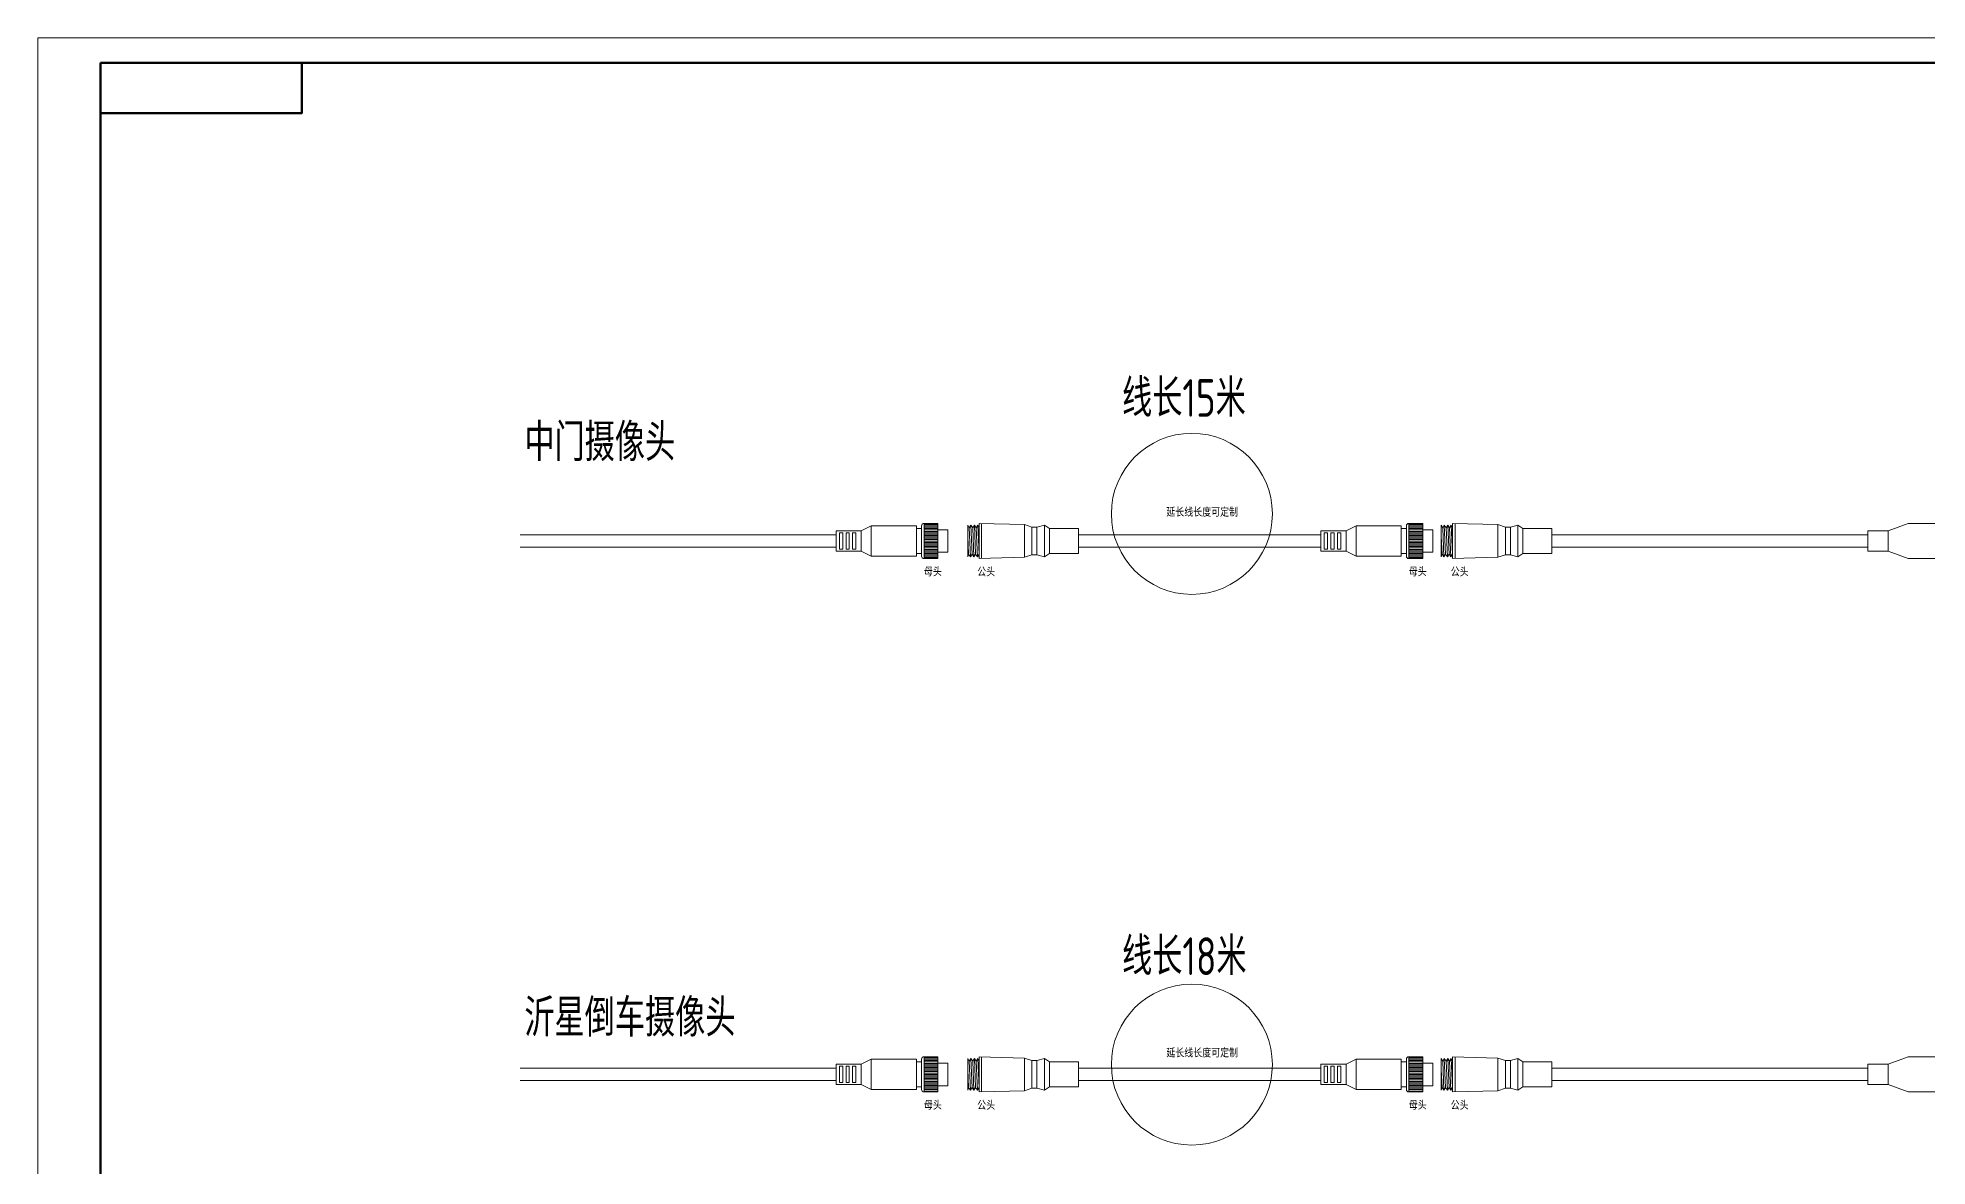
# Model space of a CAD drawing. Header units: millimetres. Extents: x 892 to 2081, y 1119 to 1960.
# Drawn here: x 892 to 1643, y 1512 to 1960 of the extents above; entities that cross this region are included whole.
import ezdxf

# ---------------------------------------------------------------- set-up
doc = ezdxf.new("R2010")
doc.units = ezdxf.units.MM
doc.header["$LTSCALE"] = 10
doc.layers.get('0').update_dxf_attribs({"lineweight": 18})
for name, color, linetype, lineweight in [('尺寸线层', 3, 'Continuous', 18), ('粗实线', 7, 'Continuous', 50), ('细实线', 3, 'Continuous', 18)]:
    doc.layers.add(name, color=color, linetype=linetype, lineweight=lineweight)
doc.styles.add('PC_TEXTSTYLE', font='isocp.shx', dxfattribs={"width": 0.8, "bigfont": 'hzfs.shx'})

msp = doc.modelspace()

# ---------------------------------------------------------------- linework, layer by layer
for p, q in [((1244.4, 1767.28), (1249.9, 1767.28)), ((1244.4, 1753.28), (1244.4, 1767.28)), ((1244.4, 1766.86), (1249.9, 1766.86)), ((1249.9, 1753.28), (1249.9, 1767.28)), ((1261.82, 1766.53), (1261.82, 1760.28)), ((1262.37, 1765.53), (1261.82, 1766.53)), ((1263.02, 1766.53), (1262.37, 1765.53)), ((1263.51, 1755.03), (1263.02, 1766.53)), ((1263.76, 1765.53), (1263.02, 1766.53)), ((1264.41, 1766.53), (1263.76, 1765.53)), ((1264.9, 1755.03), (1264.41, 1766.53)), ((1265.14, 1765.53), (1264.41, 1766.53)), ((1265.79, 1766.53), (1265.14, 1765.53)), ((1266.28, 1755.03), (1265.79, 1766.53)), ((1265.79, 1766.53), (1266.32, 1765.53)), ((1266.32, 1767.28), (1266.32, 1760.28)), ((1284.32, 1766.78), (1266.32, 1767.28)), ((1267.32, 1767.28), (1267.32, 1753.31)), ((1284.32, 1766.78), (1284.32, 1760.28)), ((1287.32, 1765.78), (1284.32, 1766.78)), ((1292.32, 1766.53), (1289.32, 1765.78)), ((1294.32, 1765.28), (1292.32, 1766.53)), ((1292.32, 1766.53), (1292.32, 1754.03)), ((1437.28, 1767.28), (1442.78, 1767.28)), ((1437.28, 1753.28), (1437.28, 1767.28)), ((1437.28, 1766.86), (1442.78, 1766.86)), ((1442.78, 1753.28), (1442.78, 1767.28)), ((1450.18, 1766.53), (1450.18, 1760.28)), ((1450.73, 1765.53), (1450.18, 1766.53)), ((1451.38, 1766.53), (1450.73, 1765.53)), ((1451.87, 1755.03), (1451.38, 1766.53)), ((1452.11, 1765.53), (1451.38, 1766.53)), ((1452.76, 1766.53), (1452.11, 1765.53)), ((1453.25, 1755.03), (1452.76, 1766.53)), ((1453.5, 1765.53), (1452.76, 1766.53)), ((1454.15, 1766.53), (1453.5, 1765.53)), ((1454.63, 1755.03), (1454.15, 1766.53)), ((1454.15, 1766.53), (1454.68, 1765.53)), ((1454.68, 1767.28), (1454.68, 1760.28)), ((1472.68, 1766.78), (1454.68, 1767.28)), ((1455.68, 1767.28), (1455.68, 1753.31)), ((1472.68, 1766.78), (1472.68, 1760.28)), ((1475.68, 1765.78), (1472.68, 1766.78)), ((1480.68, 1766.53), (1477.68, 1765.78)), ((1482.68, 1765.28), (1480.68, 1766.53)), ((1480.68, 1766.53), (1480.68, 1754.03)), ((1627.9, 1764.28), (1635.9, 1767.28)), ((1635.9, 1767.28), (1650.9, 1767.28)), ((1192.06, 1762.78), (1083.68, 1762.78)), ((1192.06, 1762.78), (1209.4, 1762.78)), ((1209.4, 1764.28), (1219.4, 1764.28)), ((1209.4, 1756.28), (1209.4, 1764.28)), ((1219.4, 1764.28), (1223.4, 1766.28)), ((1219.4, 1756.28), (1219.4, 1764.28)), ((1223.4, 1766.28), (1241.4, 1766.28)), ((1223.4, 1754.28), (1223.4, 1766.28)), ((1241.4, 1754.28), (1241.4, 1766.28)), ((1241.4, 1765.28), (1243.4, 1765.28)), ((1243.4, 1754.28), (1243.4, 1766.28)), ((1244.4, 1766.31), (1249.9, 1766.31)), ((1244.4, 1765.76), (1249.9, 1765.76)), ((1244.4, 1765.21), (1249.9, 1765.21)), ((1244.4, 1764.66), (1249.9, 1764.66)), ((1244.4, 1764.11), (1249.9, 1764.11)), ((1244.4, 1763.56), (1249.9, 1763.56)), ((1244.4, 1763.01), (1249.9, 1763.01)), ((1244.4, 1762.46), (1249.9, 1762.46)), ((1244.4, 1761.91), (1249.9, 1761.91)), ((1244.4, 1761.36), (1249.9, 1761.36)), ((1244.4, 1760.81), (1249.9, 1760.81)), ((1244.4, 1760.26), (1249.9, 1760.26)), ((1244.4, 1759.71), (1249.9, 1759.71)), ((1244.4, 1759.15), (1249.9, 1759.15)), ((1249.9, 1764.78), (1253.9, 1764.78)), ((1253.9, 1755.78), (1253.9, 1764.78)), ((1262.13, 1755.03), (1261.82, 1762.23)), ((1261.82, 1754.03), (1261.82, 1760.28)), ((1262.86, 1754.03), (1262.37, 1765.53)), ((1264.25, 1754.03), (1263.76, 1765.53)), ((1265.63, 1754.03), (1265.14, 1765.53)), ((1266.32, 1753.28), (1266.32, 1760.28)), ((1284.32, 1753.78), (1284.32, 1760.28)), ((1287.32, 1765.78), (1287.32, 1760.28)), ((1289.32, 1765.78), (1287.32, 1765.78)), ((1287.32, 1754.78), (1287.32, 1760.28)), ((1289.32, 1765.78), (1289.32, 1760.28)), ((1289.32, 1754.78), (1289.32, 1760.28)), ((1294.32, 1765.28), (1294.32, 1760.28)), ((1305.82, 1765.28), (1294.32, 1765.28)), ((1294.32, 1755.28), (1294.32, 1760.28)), ((1305.82, 1765.28), (1305.82, 1760.28)), ((1305.82, 1757.78), (1305.82, 1762.78)), ((1402.28, 1762.78), (1305.82, 1762.78)), ((1305.82, 1755.28), (1305.82, 1760.28)), ((1402.28, 1764.28), (1412.28, 1764.28)), ((1402.28, 1756.28), (1402.28, 1764.28)), ((1412.28, 1764.28), (1416.28, 1766.28)), ((1412.28, 1756.28), (1412.28, 1764.28)), ((1416.28, 1766.28), (1434.28, 1766.28)), ((1416.28, 1754.28), (1416.28, 1766.28)), ((1434.28, 1754.28), (1434.28, 1766.28)), ((1434.28, 1765.28), (1436.28, 1765.28)), ((1436.28, 1754.28), (1436.28, 1766.28)), ((1437.28, 1766.31), (1442.78, 1766.31)), ((1437.28, 1765.76), (1442.78, 1765.76)), ((1437.28, 1765.21), (1442.78, 1765.21)), ((1437.28, 1764.66), (1442.78, 1764.66)), ((1437.28, 1764.11), (1442.78, 1764.11)), ((1437.28, 1763.56), (1442.78, 1763.56)), ((1437.28, 1763.01), (1442.78, 1763.01)), ((1437.28, 1762.46), (1442.78, 1762.46)), ((1437.28, 1761.91), (1442.78, 1761.91)), ((1437.28, 1761.36), (1442.78, 1761.36)), ((1437.28, 1760.81), (1442.78, 1760.81)), ((1437.28, 1760.26), (1442.78, 1760.26)), ((1437.28, 1759.71), (1442.78, 1759.71)), ((1437.28, 1759.15), (1442.78, 1759.15)), ((1442.78, 1764.78), (1446.78, 1764.78)), ((1446.78, 1755.78), (1446.78, 1764.78)), ((1450.48, 1755.03), (1450.18, 1762.23)), ((1450.18, 1754.03), (1450.18, 1760.28)), ((1451.22, 1754.03), (1450.73, 1765.53)), ((1452.6, 1754.03), (1452.11, 1765.53)), ((1453.99, 1754.03), (1453.5, 1765.53)), ((1454.68, 1753.28), (1454.68, 1760.28)), ((1472.68, 1753.78), (1472.68, 1760.28)), ((1475.68, 1765.78), (1475.68, 1760.28)), ((1477.68, 1765.78), (1475.68, 1765.78)), ((1475.68, 1754.78), (1475.68, 1760.28)), ((1477.68, 1765.78), (1477.68, 1760.28)), ((1477.68, 1754.78), (1477.68, 1760.28)), ((1482.68, 1765.28), (1482.68, 1760.28)), ((1494.18, 1765.28), (1482.68, 1765.28)), ((1482.68, 1755.28), (1482.68, 1760.28)), ((1494.18, 1765.28), (1494.18, 1760.28)), ((1516.52, 1762.78), (1494.18, 1762.78)), ((1494.18, 1757.78), (1494.18, 1762.78)), ((1494.18, 1755.28), (1494.18, 1760.28)), ((1516.52, 1762.78), (1619.9, 1762.78)), ((1627.9, 1764.28), (1619.9, 1764.28)), ((1619.9, 1756.28), (1619.9, 1764.28)), ((1627.9, 1756.28), (1627.9, 1764.28)), ((1187.06, 1757.78), (1083.68, 1757.78)), ((1187.06, 1757.78), (1209.4, 1757.78)), ((1209.4, 1756.28), (1219.4, 1756.28)), ((1219.4, 1756.28), (1223.4, 1754.28)), ((1223.4, 1754.28), (1241.4, 1754.28)), ((1241.4, 1755.28), (1243.4, 1755.28)), ((1244.4, 1758.6), (1249.9, 1758.6)), ((1244.4, 1758.05), (1249.9, 1758.05)), ((1244.4, 1757.5), (1249.9, 1757.5)), ((1244.4, 1756.95), (1249.9, 1756.95)), ((1244.4, 1756.4), (1249.9, 1756.4)), ((1244.4, 1755.85), (1249.9, 1755.85)), ((1244.4, 1755.3), (1249.9, 1755.3)), ((1244.4, 1754.75), (1249.9, 1754.75)), ((1244.4, 1754.2), (1249.9, 1754.2)), ((1244.4, 1753.65), (1249.9, 1753.65)), ((1244.4, 1753.28), (1249.9, 1753.28)), ((1249.9, 1753.65), (1245.61, 1753.65)), ((1249.9, 1755.78), (1253.9, 1755.78)), ((1262.13, 1755.03), (1261.82, 1754.03)), ((1262.86, 1754.03), (1262.13, 1755.03)), ((1263.51, 1755.03), (1262.86, 1754.03)), ((1264.25, 1754.03), (1263.51, 1755.03)), ((1264.9, 1755.03), (1264.25, 1754.03)), ((1265.63, 1754.03), (1264.9, 1755.03)), ((1265.63, 1754.03), (1266.28, 1755.03)), ((1284.32, 1753.78), (1266.32, 1753.28)), ((1287.32, 1754.78), (1284.32, 1753.78)), ((1289.32, 1754.78), (1287.32, 1754.78)), ((1292.32, 1754.03), (1289.32, 1754.78)), ((1294.32, 1755.28), (1292.32, 1754.03)), ((1305.82, 1755.28), (1294.32, 1755.28)), ((1402.28, 1757.78), (1305.82, 1757.78)), ((1402.28, 1756.28), (1412.28, 1756.28)), ((1412.28, 1756.28), (1416.28, 1754.28)), ((1416.28, 1754.28), (1434.28, 1754.28)), ((1434.28, 1755.28), (1436.28, 1755.28)), ((1437.28, 1758.6), (1442.78, 1758.6)), ((1437.28, 1758.05), (1442.78, 1758.05)), ((1437.28, 1757.5), (1442.78, 1757.5)), ((1437.28, 1756.95), (1442.78, 1756.95)), ((1437.28, 1756.4), (1442.78, 1756.4)), ((1437.28, 1755.85), (1442.78, 1755.85)), ((1437.28, 1755.3), (1442.78, 1755.3)), ((1437.28, 1754.75), (1442.78, 1754.75)), ((1437.28, 1754.2), (1442.78, 1754.2)), ((1437.28, 1753.65), (1442.78, 1753.65)), ((1437.28, 1753.28), (1442.78, 1753.28)), ((1442.78, 1753.65), (1438.48, 1753.65)), ((1442.78, 1755.78), (1446.78, 1755.78)), ((1450.48, 1755.03), (1450.18, 1754.03)), ((1451.22, 1754.03), (1450.48, 1755.03)), ((1451.87, 1755.03), (1451.22, 1754.03)), ((1452.6, 1754.03), (1451.87, 1755.03)), ((1453.25, 1755.03), (1452.6, 1754.03)), ((1453.99, 1754.03), (1453.25, 1755.03)), ((1453.99, 1754.03), (1454.63, 1755.03)), ((1472.68, 1753.78), (1454.68, 1753.28)), ((1475.68, 1754.78), (1472.68, 1753.78)), ((1477.68, 1754.78), (1475.68, 1754.78)), ((1480.68, 1754.03), (1477.68, 1754.78)), ((1482.68, 1755.28), (1480.68, 1754.03)), ((1494.18, 1755.28), (1482.68, 1755.28)), ((1511.52, 1757.78), (1494.18, 1757.78)), ((1511.52, 1757.78), (1619.9, 1757.78)), ((1627.9, 1756.28), (1619.9, 1756.28)), ((1627.9, 1756.28), (1635.9, 1753.28)), ((1635.9, 1753.28), (1650.9, 1753.28)), ((1192.06, 1550.57), (1083.68, 1550.57)), ((1192.06, 1550.57), (1209.4, 1550.57)), ((1209.4, 1552.07), (1219.4, 1552.07)), ((1209.4, 1544.07), (1209.4, 1552.07)), ((1219.4, 1552.07), (1223.4, 1554.07)), ((1219.4, 1544.07), (1219.4, 1552.07)), ((1223.4, 1554.07), (1241.4, 1554.07)), ((1223.4, 1542.07), (1223.4, 1554.07)), ((1241.4, 1542.07), (1241.4, 1554.07)), ((1241.4, 1553.07), (1243.4, 1553.07)), ((1243.4, 1542.07), (1243.4, 1554.07)), ((1244.4, 1555.07), (1249.9, 1555.07)), ((1244.4, 1541.07), (1244.4, 1555.07)), ((1244.4, 1554.66), (1249.9, 1554.66)), ((1244.4, 1554.11), (1249.9, 1554.11)), ((1244.4, 1553.56), (1249.9, 1553.56)), ((1244.4, 1553.01), (1249.9, 1553.01)), ((1244.4, 1552.45), (1249.9, 1552.45)), ((1244.4, 1551.9), (1249.9, 1551.9)), ((1244.4, 1551.35), (1249.9, 1551.35)), ((1244.4, 1550.8), (1249.9, 1550.8)), ((1244.4, 1550.25), (1249.9, 1550.25)), ((1244.4, 1549.7), (1249.9, 1549.7)), ((1244.4, 1549.15), (1249.9, 1549.15)), ((1244.4, 1548.6), (1249.9, 1548.6)), ((1249.9, 1541.07), (1249.9, 1555.07)), ((1249.9, 1552.57), (1253.9, 1552.57)), ((1253.9, 1543.57), (1253.9, 1552.57)), ((1261.82, 1554.32), (1261.82, 1548.07)), ((1262.37, 1553.32), (1261.82, 1554.32)), ((1262.13, 1542.82), (1261.82, 1550.02)), ((1263.02, 1554.32), (1262.37, 1553.32)), ((1262.86, 1541.82), (1262.37, 1553.32)), ((1263.51, 1542.82), (1263.02, 1554.32)), ((1263.76, 1553.32), (1263.02, 1554.32)), ((1264.41, 1554.32), (1263.76, 1553.32)), ((1264.25, 1541.82), (1263.76, 1553.32)), ((1264.9, 1542.82), (1264.41, 1554.32)), ((1265.14, 1553.32), (1264.41, 1554.32)), ((1265.79, 1554.32), (1265.14, 1553.32)), ((1265.63, 1541.82), (1265.14, 1553.32)), ((1266.28, 1542.82), (1265.79, 1554.32)), ((1265.79, 1554.32), (1266.32, 1553.32)), ((1266.32, 1555.07), (1266.32, 1548.07)), ((1284.32, 1554.57), (1266.32, 1555.07)), ((1267.32, 1555.07), (1267.32, 1541.1)), ((1284.32, 1554.57), (1284.32, 1548.07)), ((1287.32, 1553.57), (1284.32, 1554.57)), ((1287.32, 1553.57), (1287.32, 1548.07)), ((1289.32, 1553.57), (1287.32, 1553.57)), ((1292.32, 1554.32), (1289.32, 1553.57)), ((1289.32, 1553.57), (1289.32, 1548.07)), ((1294.32, 1553.07), (1292.32, 1554.32)), ((1292.32, 1554.32), (1292.32, 1541.82)), ((1294.32, 1553.07), (1294.32, 1548.07)), ((1305.82, 1553.07), (1294.32, 1553.07)), ((1305.82, 1553.07), (1305.82, 1548.07)), ((1305.82, 1545.57), (1305.82, 1550.57)), ((1402.28, 1550.57), (1305.82, 1550.57)), ((1402.28, 1552.07), (1412.28, 1552.07)), ((1402.28, 1544.07), (1402.28, 1552.07)), ((1412.28, 1552.07), (1416.28, 1554.07)), ((1412.28, 1544.07), (1412.28, 1552.07)), ((1416.28, 1554.07), (1434.28, 1554.07)), ((1416.28, 1542.07), (1416.28, 1554.07)), ((1434.28, 1542.07), (1434.28, 1554.07)), ((1434.28, 1553.07), (1436.28, 1553.07)), ((1436.28, 1542.07), (1436.28, 1554.07)), ((1437.28, 1555.07), (1442.78, 1555.07)), ((1437.28, 1541.07), (1437.28, 1555.07)), ((1437.28, 1554.66), (1442.78, 1554.66)), ((1437.28, 1554.11), (1442.78, 1554.11)), ((1437.28, 1553.56), (1442.78, 1553.56)), ((1437.28, 1553.01), (1442.78, 1553.01)), ((1437.28, 1552.45), (1442.78, 1552.45)), ((1437.28, 1551.9), (1442.78, 1551.9)), ((1437.28, 1551.35), (1442.78, 1551.35)), ((1437.28, 1550.8), (1442.78, 1550.8)), ((1437.28, 1550.25), (1442.78, 1550.25)), ((1437.28, 1549.7), (1442.78, 1549.7)), ((1437.28, 1549.15), (1442.78, 1549.15)), ((1437.28, 1548.6), (1442.78, 1548.6)), ((1442.78, 1541.07), (1442.78, 1555.07)), ((1442.78, 1552.57), (1446.78, 1552.57)), ((1446.78, 1543.57), (1446.78, 1552.57)), ((1450.18, 1554.32), (1450.18, 1548.07)), ((1450.73, 1553.32), (1450.18, 1554.32)), ((1450.48, 1542.82), (1450.18, 1550.02)), ((1451.38, 1554.32), (1450.73, 1553.32)), ((1451.22, 1541.82), (1450.73, 1553.32)), ((1451.87, 1542.82), (1451.38, 1554.32)), ((1452.11, 1553.32), (1451.38, 1554.32)), ((1452.76, 1554.32), (1452.11, 1553.32)), ((1452.6, 1541.82), (1452.11, 1553.32)), ((1453.25, 1542.82), (1452.76, 1554.32)), ((1453.5, 1553.32), (1452.76, 1554.32)), ((1454.15, 1554.32), (1453.5, 1553.32)), ((1453.99, 1541.82), (1453.5, 1553.32)), ((1454.63, 1542.82), (1454.15, 1554.32)), ((1454.15, 1554.32), (1454.68, 1553.32)), ((1454.68, 1555.07), (1454.68, 1548.07)), ((1472.68, 1554.57), (1454.68, 1555.07)), ((1455.68, 1555.07), (1455.68, 1541.1)), ((1472.68, 1554.57), (1472.68, 1548.07)), ((1475.68, 1553.57), (1472.68, 1554.57)), ((1475.68, 1553.57), (1475.68, 1548.07)), ((1477.68, 1553.57), (1475.68, 1553.57)), ((1480.68, 1554.32), (1477.68, 1553.57)), ((1477.68, 1553.57), (1477.68, 1548.07)), ((1482.68, 1553.07), (1480.68, 1554.32)), ((1480.68, 1554.32), (1480.68, 1541.82)), ((1482.68, 1553.07), (1482.68, 1548.07)), ((1494.18, 1553.07), (1482.68, 1553.07)), ((1494.18, 1553.07), (1494.18, 1548.07)), ((1516.52, 1550.57), (1494.18, 1550.57)), ((1494.18, 1545.57), (1494.18, 1550.57)), ((1516.52, 1550.57), (1619.9, 1550.57)), ((1627.9, 1552.07), (1619.9, 1552.07)), ((1619.9, 1544.07), (1619.9, 1552.07)), ((1627.9, 1552.07), (1635.9, 1555.07)), ((1627.9, 1544.07), (1627.9, 1552.07)), ((1635.9, 1555.07), (1650.9, 1555.07)), ((1187.06, 1545.57), (1083.68, 1545.57)), ((1187.06, 1545.57), (1209.4, 1545.57)), ((1209.4, 1544.07), (1219.4, 1544.07)), ((1219.4, 1544.07), (1223.4, 1542.07)), ((1223.4, 1542.07), (1241.4, 1542.07)), ((1241.4, 1543.07), (1243.4, 1543.07)), ((1244.4, 1548.05), (1249.9, 1548.05)), ((1244.4, 1547.5), (1249.9, 1547.5)), ((1244.4, 1546.95), (1249.9, 1546.95)), ((1244.4, 1546.4), (1249.9, 1546.4)), ((1244.4, 1545.85), (1249.9, 1545.85)), ((1244.4, 1545.3), (1249.9, 1545.3)), ((1244.4, 1544.75), (1249.9, 1544.75)), ((1244.4, 1544.2), (1249.9, 1544.2)), ((1244.4, 1543.65), (1249.9, 1543.65)), ((1244.4, 1543.1), (1249.9, 1543.1)), ((1244.4, 1542.55), (1249.9, 1542.55)), ((1244.4, 1541.99), (1249.9, 1541.99)), ((1244.4, 1541.44), (1249.9, 1541.44)), ((1244.4, 1541.07), (1249.9, 1541.07)), ((1249.9, 1541.44), (1245.61, 1541.44)), ((1249.9, 1543.57), (1253.9, 1543.57)), ((1261.82, 1541.82), (1261.82, 1548.07)), ((1262.13, 1542.82), (1261.82, 1541.82)), ((1262.86, 1541.82), (1262.13, 1542.82)), ((1263.51, 1542.82), (1262.86, 1541.82)), ((1264.25, 1541.82), (1263.51, 1542.82)), ((1264.9, 1542.82), (1264.25, 1541.82)), ((1265.63, 1541.82), (1264.9, 1542.82)), ((1265.63, 1541.82), (1266.28, 1542.82)), ((1266.32, 1541.07), (1266.32, 1548.07)), ((1284.32, 1541.57), (1266.32, 1541.07)), ((1284.32, 1541.57), (1284.32, 1548.07)), ((1287.32, 1542.57), (1284.32, 1541.57)), ((1287.32, 1542.57), (1287.32, 1548.07)), ((1289.32, 1542.57), (1287.32, 1542.57)), ((1289.32, 1542.57), (1289.32, 1548.07)), ((1292.32, 1541.82), (1289.32, 1542.57)), ((1294.32, 1543.07), (1292.32, 1541.82)), ((1294.32, 1543.07), (1294.32, 1548.07)), ((1305.82, 1543.07), (1294.32, 1543.07)), ((1305.82, 1543.07), (1305.82, 1548.07)), ((1402.28, 1545.57), (1305.82, 1545.57)), ((1402.28, 1544.07), (1412.28, 1544.07)), ((1412.28, 1544.07), (1416.28, 1542.07)), ((1416.28, 1542.07), (1434.28, 1542.07)), ((1434.28, 1543.07), (1436.28, 1543.07)), ((1437.28, 1548.05), (1442.78, 1548.05)), ((1437.28, 1547.5), (1442.78, 1547.5)), ((1437.28, 1546.95), (1442.78, 1546.95)), ((1437.28, 1546.4), (1442.78, 1546.4)), ((1437.28, 1545.85), (1442.78, 1545.85)), ((1437.28, 1545.3), (1442.78, 1545.3)), ((1437.28, 1544.75), (1442.78, 1544.75)), ((1437.28, 1544.2), (1442.78, 1544.2)), ((1437.28, 1543.65), (1442.78, 1543.65)), ((1437.28, 1543.1), (1442.78, 1543.1)), ((1437.28, 1542.55), (1442.78, 1542.55)), ((1437.28, 1541.99), (1442.78, 1541.99)), ((1437.28, 1541.44), (1442.78, 1541.44)), ((1437.28, 1541.07), (1442.78, 1541.07)), ((1442.78, 1541.44), (1438.48, 1541.44)), ((1442.78, 1543.57), (1446.78, 1543.57)), ((1450.18, 1541.82), (1450.18, 1548.07)), ((1450.48, 1542.82), (1450.18, 1541.82)), ((1451.22, 1541.82), (1450.48, 1542.82)), ((1451.87, 1542.82), (1451.22, 1541.82)), ((1452.6, 1541.82), (1451.87, 1542.82)), ((1453.25, 1542.82), (1452.6, 1541.82)), ((1453.99, 1541.82), (1453.25, 1542.82)), ((1453.99, 1541.82), (1454.63, 1542.82)), ((1454.68, 1541.07), (1454.68, 1548.07)), ((1472.68, 1541.57), (1454.68, 1541.07)), ((1472.68, 1541.57), (1472.68, 1548.07)), ((1475.68, 1542.57), (1472.68, 1541.57)), ((1475.68, 1542.57), (1475.68, 1548.07)), ((1477.68, 1542.57), (1475.68, 1542.57)), ((1477.68, 1542.57), (1477.68, 1548.07)), ((1480.68, 1541.82), (1477.68, 1542.57)), ((1482.68, 1543.07), (1480.68, 1541.82)), ((1482.68, 1543.07), (1482.68, 1548.07)), ((1494.18, 1543.07), (1482.68, 1543.07)), ((1494.18, 1543.07), (1494.18, 1548.07)), ((1511.52, 1545.57), (1494.18, 1545.57)), ((1511.52, 1545.57), (1619.9, 1545.57)), ((1627.9, 1544.07), (1619.9, 1544.07)), ((1627.9, 1544.07), (1635.9, 1541.07)), ((1635.9, 1541.07), (1650.9, 1541.07))]:
    msp.add_line(p, q)
for points in [[(1210.73, 1757.03), (1210.73, 1763.55), (1212.04, 1763.55), (1212.04, 1757.03)], [(1213.36, 1757.02), (1213.36, 1763.54), (1214.67, 1763.54), (1214.67, 1757.02)], [(1215.99, 1757), (1215.99, 1763.52), (1217.3, 1763.52), (1217.3, 1757)], [(1403.6, 1757.03), (1403.6, 1763.55), (1404.91, 1763.55), (1404.91, 1757.03)], [(1406.24, 1757.02), (1406.24, 1763.54), (1407.55, 1763.54), (1407.55, 1757.02)], [(1408.87, 1757), (1408.87, 1763.52), (1410.18, 1763.52), (1410.18, 1757)], [(1210.73, 1544.83), (1210.73, 1551.35), (1212.04, 1551.35), (1212.04, 1544.83)], [(1213.36, 1544.81), (1213.36, 1551.33), (1214.67, 1551.33), (1214.67, 1544.81)], [(1215.99, 1544.8), (1215.99, 1551.32), (1217.3, 1551.32), (1217.3, 1544.8)], [(1403.6, 1544.83), (1403.6, 1551.35), (1404.91, 1551.35), (1404.91, 1544.83)], [(1406.24, 1544.81), (1406.24, 1551.33), (1407.55, 1551.33), (1407.55, 1544.81)], [(1408.87, 1544.8), (1408.87, 1551.32), (1410.18, 1551.32), (1410.18, 1544.8)]]:
    msp.add_lwpolyline(points, close=True)
at = {"color": 1}
for centre in [(1350.94, 1771.08), (1350.94, 1551.97)]:
    msp.add_circle(centre, 32.03, dxfattribs=at)
for centre, start, end in [((1244.4, 1766.28), 90, 180), ((1437.28, 1766.28), 90, 180), ((1244.4, 1754.28), 180, 270), ((1437.28, 1754.28), 180, 270), ((1244.4, 1554.07), 90, 180), ((1437.28, 1554.07), 90, 180), ((1244.4, 1542.07), 180, 270), ((1437.28, 1542.07), 180, 270)]:
    msp.add_arc(centre, 1, start, end)
at = {"layer": '粗实线'}
msp.add_line((916.81, 1129.48), (916.81, 1950.48), dxfattribs=at)
msp.add_lwpolyline([(916.81, 1950.48), (2070.81, 1950.48), (2070.81, 1129.48), (916.81, 1129.48)], dxfattribs=at)
msp.add_lwpolyline([(916.81, 1950.48), (996.81, 1950.48), (996.81, 1930.48), (916.81, 1930.48)], close=True, dxfattribs=at)
at = {"layer": '细实线'}
msp.add_lwpolyline([(891.81, 1960.48), (2080.81, 1960.48), (2080.81, 1119.48), (891.81, 1119.48)], close=True, dxfattribs=at)

# ---------------------------------------------------------------- texts
at = {"color": 3, "char_height": 3.1841, "width": 153.351, "attachment_point": 1, "style": 'PC_TEXTSTYLE'}
for insert in [(1340.79, 1773.47), (1340.79, 1558.34)]:
    msp.add_mtext('{\\fSimSun|b0|i0|c0|p118;延长线长度可定制}', dxfattribs=dict(at, insert=insert))
at = {"char_height": 3.1841, "width": 153.351, "attachment_point": 1, "style": 'PC_TEXTSTYLE'}
for s, insert in [('{\\fSimSun|b0|i0|c0|p118;母头}', (1244.35, 1749.76)), ('{\\fSimSun|b0|i0|c0|p118;公头}', (1265.56, 1749.7)), ('{\\fSimSun|b0|i0|c0|p118;母头}', (1437.23, 1749.76)), ('{\\fSimSun|b0|i0|c0|p118;公头}', (1453.92, 1749.7)), ('{\\fSimSun|b0|i0|c0|p118;母头}', (1244.35, 1537.55)), ('{\\fSimSun|b0|i0|c0|p118;公头}', (1265.56, 1537.5)), ('{\\fSimSun|b0|i0|c0|p118;母头}', (1437.23, 1537.55)), ('{\\fSimSun|b0|i0|c0|p118;公头}', (1453.92, 1537.5))]:
    msp.add_mtext(s, dxfattribs=dict(at, insert=insert))
at = {"layer": '尺寸线层', "char_height": 15, "attachment_point": 1, "style": 'PC_TEXTSTYLE'}
for s, insert, width in [('线长15米', (1323.18, 1824.69), 83.137), ('中门摄像头', (1085.38, 1807.04), 83.137), ('线长18米', (1323.18, 1602.58), 83.137), ('沂星倒车摄像头', (1085.38, 1578.11), 115.2612)]:
    msp.add_mtext(s, dxfattribs=dict(at, insert=insert, width=width))

doc.saveas('drawing.dxf')
